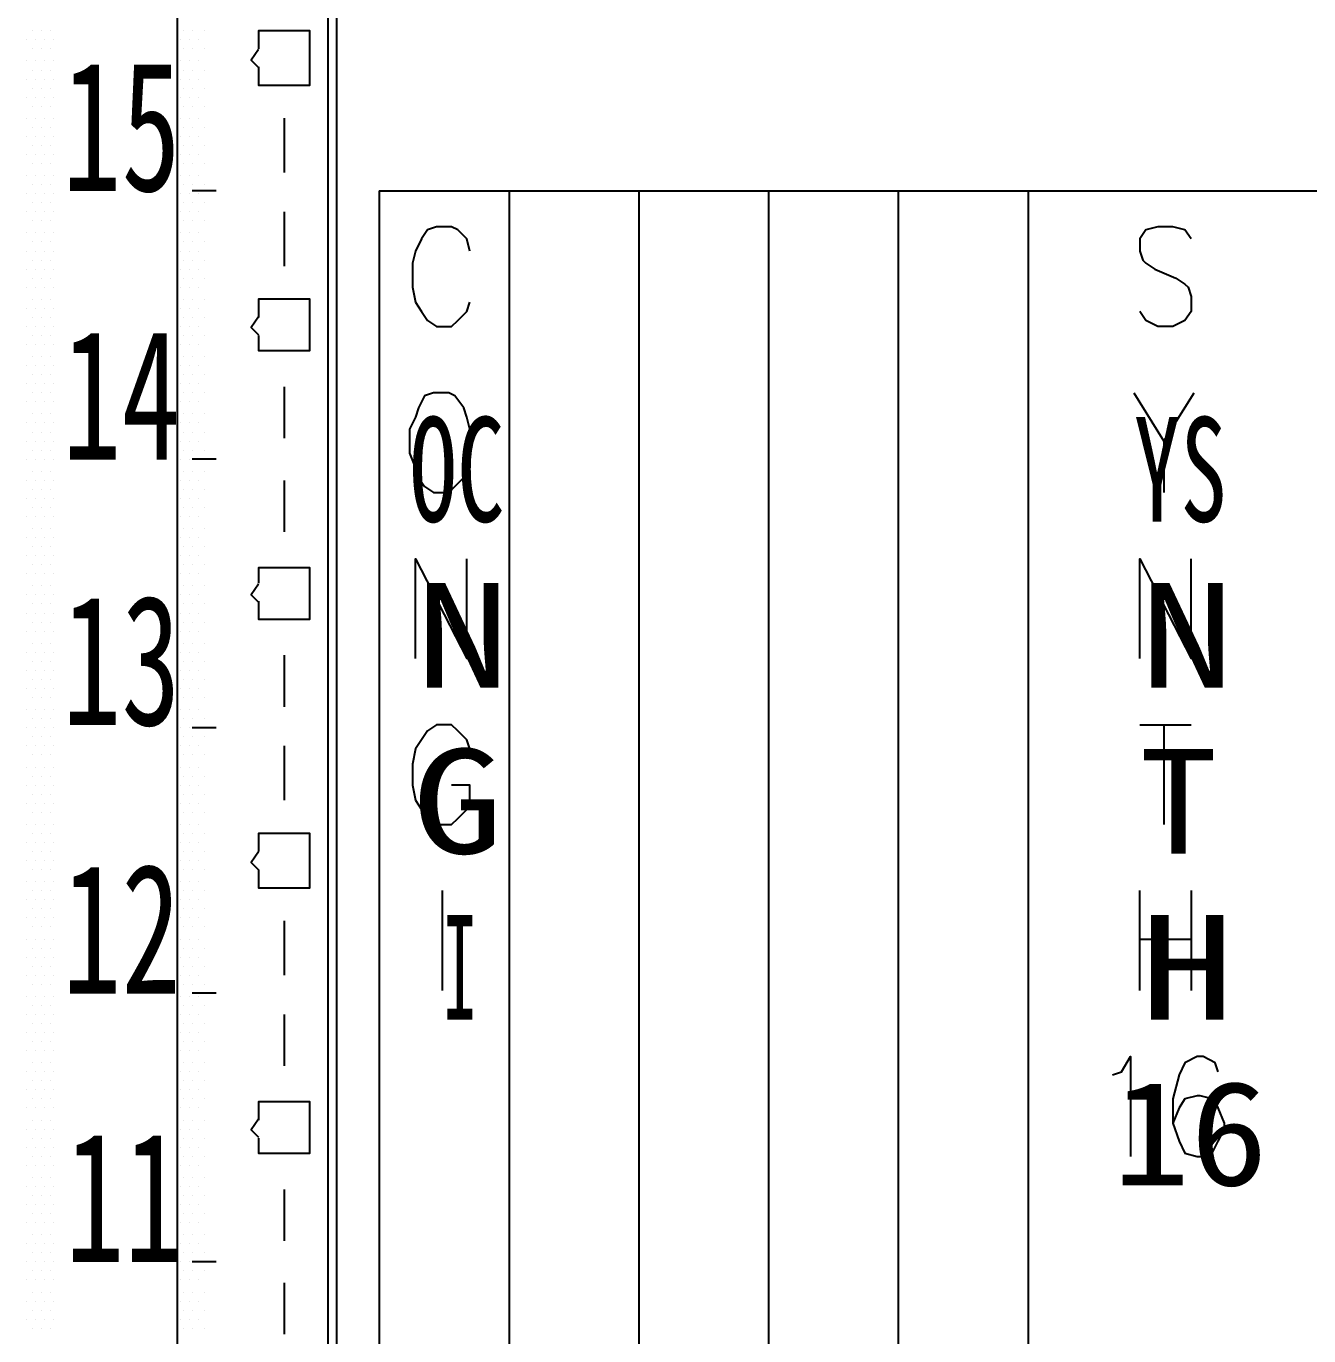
# Model space of a CAD drawing. Header units: metres. Extents: x 17 to 1264, y 17 to 859.
# Drawn here: x 242.1 to 303.3, y 252.9 to 315.4 of the extents above; entities that cross this region are included whole.
import ezdxf

# ---------------------------------------------------------------- set-up
doc = ezdxf.new("R2010")
doc.units = ezdxf.units.M
for name, color, linetype in [('LINES', 7, 'Continuous'), ('POLYLINES', 4, 'Continuous'), ('RECTS', 7, 'Continuous'), ('TEXTS', 3, 'Continuous')]:
    doc.layers.add(name, color=color, linetype=linetype)

msp = doc.modelspace()

# ---------------------------------------------------------------- linework, layer by layer
at = {"layer": 'LINES'}
for p, q in [((256.89, 128.74), (256.89, 731.23)), ((242.35, 315.22), (242.35, 315.22)), ((242.78, 315.22), (242.78, 315.22)), ((243.21, 315.22), (243.21, 315.22)), ((249.55, 315.22), (249.55, 315.22)), ((249.98, 315.22), (249.98, 315.22)), ((250.55, 315.22), (250.55, 315.22)), ((242.06, 314.78), (242.06, 314.78)), ((242.49, 314.78), (242.49, 314.78)), ((242.92, 314.78), (242.92, 314.78)), ((243.35, 314.78), (243.35, 314.78)), ((249.4, 314.78), (249.4, 314.78)), ((249.83, 314.78), (249.83, 314.78)), ((250.27, 314.78), (250.27, 314.78)), ((242.06, 313.78), (242.06, 313.78)), ((242.35, 314.35), (242.35, 314.35)), ((242.49, 313.78), (242.49, 313.78)), ((242.78, 314.35), (242.78, 314.35)), ((242.92, 313.78), (242.92, 313.78)), ((243.21, 314.35), (243.21, 314.35)), ((243.35, 313.78), (243.35, 313.78)), ((249.4, 313.78), (249.4, 313.78)), ((249.55, 314.35), (249.55, 314.35)), ((249.83, 313.78), (249.83, 313.78)), ((249.98, 314.35), (249.98, 314.35)), ((250.27, 313.78), (250.27, 313.78)), ((250.55, 314.35), (250.55, 314.35)), ((242.35, 313.34), (242.35, 313.34)), ((242.78, 313.34), (242.78, 313.34)), ((243.21, 313.34), (243.21, 313.34)), ((249.55, 313.34), (249.55, 313.34)), ((249.98, 313.34), (249.98, 313.34)), ((250.55, 313.34), (250.55, 313.34)), ((242.06, 312.91), (242.06, 312.91)), ((242.49, 312.91), (242.49, 312.91)), ((242.92, 312.91), (242.92, 312.91)), ((243.35, 312.91), (243.35, 312.91)), ((249.4, 312.91), (249.4, 312.91)), ((249.83, 312.91), (249.83, 312.91)), ((250.27, 312.91), (250.27, 312.91)), ((242.06, 312.05), (242.06, 312.05)), ((242.35, 312.48), (242.35, 312.48)), ((242.49, 312.05), (242.49, 312.05)), ((242.78, 312.48), (242.78, 312.48)), ((242.92, 312.05), (242.92, 312.05)), ((243.21, 312.48), (243.21, 312.48)), ((243.35, 312.05), (243.35, 312.05)), ((249.4, 312.05), (249.4, 312.05)), ((249.55, 312.48), (249.55, 312.48)), ((249.83, 312.05), (249.83, 312.05)), ((249.98, 312.48), (249.98, 312.48)), ((250.27, 312.05), (250.27, 312.05)), ((250.55, 312.48), (250.55, 312.48)), ((242.35, 311.62), (242.35, 311.62)), ((242.78, 311.62), (242.78, 311.62)), ((243.21, 311.62), (243.21, 311.62)), ((249.55, 311.62), (249.55, 311.62)), ((249.98, 311.62), (249.98, 311.62)), ((250.55, 311.62), (250.55, 311.62)), ((242.06, 311.04), (242.06, 311.04)), ((242.49, 311.04), (242.49, 311.04)), ((242.92, 311.04), (242.92, 311.04)), ((243.35, 311.04), (243.35, 311.04)), ((249.4, 311.04), (249.4, 311.04)), ((249.83, 311.04), (249.83, 311.04)), ((250.27, 311.04), (250.27, 311.04)), ((254.37, 311.04), (254.37, 308.45)), ((242.06, 310.18), (242.06, 310.18)), ((242.35, 310.61), (242.35, 310.61)), ((242.49, 310.18), (242.49, 310.18)), ((242.78, 310.61), (242.78, 310.61)), ((242.92, 310.18), (242.92, 310.18)), ((243.21, 310.61), (243.21, 310.61)), ((243.35, 310.18), (243.35, 310.18)), ((249.4, 310.18), (249.4, 310.18)), ((249.55, 310.61), (249.55, 310.61)), ((249.83, 310.18), (249.83, 310.18)), ((249.98, 310.61), (249.98, 310.61)), ((250.27, 310.18), (250.27, 310.18)), ((250.55, 310.61), (250.55, 310.61)), ((242.35, 309.74), (242.35, 309.74)), ((242.78, 309.74), (242.78, 309.74)), ((243.21, 309.74), (243.21, 309.74)), ((249.55, 309.74), (249.55, 309.74)), ((249.98, 309.74), (249.98, 309.74)), ((250.55, 309.74), (250.55, 309.74)), ((242.06, 309.31), (242.06, 309.31)), ((242.35, 308.88), (242.35, 308.88)), ((242.49, 309.31), (242.49, 309.31)), ((242.78, 308.88), (242.78, 308.88)), ((242.92, 309.31), (242.92, 309.31)), ((243.21, 308.88), (243.21, 308.88)), ((243.35, 309.31), (243.35, 309.31)), ((249.4, 309.31), (249.4, 309.31)), ((249.55, 308.88), (249.55, 308.88)), ((249.83, 309.31), (249.83, 309.31)), ((249.98, 308.88), (249.98, 308.88)), ((250.27, 309.31), (250.27, 309.31)), ((250.55, 308.88), (250.55, 308.88)), ((242.06, 308.3), (242.06, 308.3)), ((242.49, 308.3), (242.49, 308.3)), ((242.92, 308.3), (242.92, 308.3)), ((243.35, 308.3), (243.35, 308.3)), ((249.4, 308.3), (249.4, 308.3)), ((249.83, 308.3), (249.83, 308.3)), ((250.27, 308.3), (250.27, 308.3)), ((242.35, 307.87), (242.35, 307.87)), ((242.78, 307.87), (242.78, 307.87)), ((243.21, 307.87), (243.21, 307.87)), ((249.55, 307.87), (249.55, 307.87)), ((249.98, 307.87), (249.98, 307.87)), ((251.13, 307.58), (249.98, 307.58)), ((250.55, 307.87), (250.55, 307.87)), ((258.91, 307.58), (265.1, 307.58)), ((258.91, 307.58), (258.91, 217.44)), ((265.1, 307.58), (265.1, 217.44)), ((289.87, 307.58), (302.25, 307.58)), ((242.06, 307.44), (242.06, 307.44)), ((242.35, 307.01), (242.35, 307.01)), ((242.49, 307.44), (242.49, 307.44)), ((242.78, 307.01), (242.78, 307.01)), ((242.92, 307.44), (242.92, 307.44)), ((243.21, 307.01), (243.21, 307.01)), ((243.35, 307.44), (243.35, 307.44)), ((249.4, 307.44), (249.4, 307.44)), ((249.55, 307.01), (249.55, 307.01)), ((249.83, 307.44), (249.83, 307.44)), ((249.98, 307.01), (249.98, 307.01)), ((250.27, 307.44), (250.27, 307.44)), ((250.55, 307.01), (250.55, 307.01)), ((242.06, 306.58), (242.06, 306.58)), ((242.49, 306.58), (242.49, 306.58)), ((242.92, 306.58), (242.92, 306.58)), ((243.35, 306.58), (243.35, 306.58)), ((249.4, 306.58), (249.4, 306.58)), ((249.83, 306.58), (249.83, 306.58)), ((250.27, 306.58), (250.27, 306.58)), ((254.37, 306.58), (254.37, 303.98)), ((242.35, 306.14), (242.35, 306.14)), ((242.78, 306.14), (242.78, 306.14)), ((243.21, 306.14), (243.21, 306.14)), ((249.55, 306.14), (249.55, 306.14)), ((249.98, 306.14), (249.98, 306.14)), ((250.55, 306.14), (250.55, 306.14)), ((242.06, 305.57), (242.06, 305.57)), ((242.35, 305.14), (242.35, 305.14)), ((242.49, 305.57), (242.49, 305.57)), ((242.78, 305.14), (242.78, 305.14)), ((242.92, 305.57), (242.92, 305.57)), ((243.21, 305.14), (243.21, 305.14)), ((243.35, 305.57), (243.35, 305.57)), ((249.4, 305.57), (249.4, 305.57)), ((249.55, 305.14), (249.55, 305.14)), ((249.83, 305.57), (249.83, 305.57)), ((249.98, 305.14), (249.98, 305.14)), ((250.27, 305.57), (250.27, 305.57)), ((250.55, 305.14), (250.55, 305.14)), ((242.06, 304.7), (242.06, 304.7)), ((242.49, 304.7), (242.49, 304.7)), ((242.92, 304.7), (242.92, 304.7)), ((243.35, 304.7), (243.35, 304.7)), ((249.4, 304.7), (249.4, 304.7)), ((249.83, 304.7), (249.83, 304.7)), ((250.27, 304.7), (250.27, 304.7)), ((242.06, 303.84), (242.06, 303.84)), ((242.35, 304.27), (242.35, 304.27)), ((242.49, 303.84), (242.49, 303.84)), ((242.78, 304.27), (242.78, 304.27)), ((242.92, 303.84), (242.92, 303.84)), ((243.21, 304.27), (243.21, 304.27)), ((243.35, 303.84), (243.35, 303.84)), ((249.4, 303.84), (249.4, 303.84)), ((249.55, 304.27), (249.55, 304.27)), ((249.83, 303.84), (249.83, 303.84)), ((249.98, 304.27), (249.98, 304.27)), ((250.27, 303.84), (250.27, 303.84)), ((250.55, 304.27), (250.55, 304.27)), ((242.35, 303.41), (242.35, 303.41)), ((242.78, 303.41), (242.78, 303.41)), ((243.21, 303.41), (243.21, 303.41)), ((249.55, 303.41), (249.55, 303.41)), ((249.98, 303.41), (249.98, 303.41)), ((250.55, 303.41), (250.55, 303.41)), ((242.06, 302.98), (242.06, 302.98)), ((242.49, 302.98), (242.49, 302.98)), ((242.92, 302.98), (242.92, 302.98)), ((243.35, 302.98), (243.35, 302.98)), ((249.4, 302.98), (249.4, 302.98)), ((249.83, 302.98), (249.83, 302.98)), ((250.27, 302.98), (250.27, 302.98)), ((242.06, 301.97), (242.06, 301.97)), ((242.35, 302.4), (242.35, 302.4)), ((242.49, 301.97), (242.49, 301.97)), ((242.78, 302.4), (242.78, 302.4)), ((242.92, 301.97), (242.92, 301.97)), ((243.21, 302.4), (243.21, 302.4)), ((243.35, 301.97), (243.35, 301.97)), ((249.4, 301.97), (249.4, 301.97)), ((249.55, 302.4), (249.55, 302.4)), ((249.83, 301.97), (249.83, 301.97)), ((249.98, 302.4), (249.98, 302.4)), ((250.27, 301.97), (250.27, 301.97)), ((250.55, 302.4), (250.55, 302.4)), ((242.35, 301.54), (242.35, 301.54)), ((242.78, 301.54), (242.78, 301.54)), ((243.21, 301.54), (243.21, 301.54)), ((249.55, 301.54), (249.55, 301.54)), ((249.98, 301.54), (249.98, 301.54)), ((250.55, 301.54), (250.55, 301.54)), ((242.06, 301.1), (242.06, 301.1)), ((242.35, 300.67), (242.35, 300.67)), ((242.49, 301.1), (242.49, 301.1)), ((242.78, 300.67), (242.78, 300.67)), ((242.92, 301.1), (242.92, 301.1)), ((243.21, 300.67), (243.21, 300.67)), ((243.35, 301.1), (243.35, 301.1)), ((249.4, 301.1), (249.4, 301.1)), ((249.55, 300.67), (249.55, 300.67)), ((249.83, 301.1), (249.83, 301.1)), ((249.98, 300.67), (249.98, 300.67)), ((250.27, 301.1), (250.27, 301.1)), ((250.55, 300.67), (250.55, 300.67)), ((242.06, 300.24), (242.06, 300.24)), ((242.49, 300.24), (242.49, 300.24)), ((242.92, 300.24), (242.92, 300.24)), ((243.35, 300.24), (243.35, 300.24)), ((249.4, 300.24), (249.4, 300.24)), ((249.83, 300.24), (249.83, 300.24)), ((250.27, 300.24), (250.27, 300.24)), ((242.35, 299.66), (242.35, 299.66)), ((242.78, 299.66), (242.78, 299.66)), ((243.21, 299.66), (243.21, 299.66)), ((249.55, 299.66), (249.55, 299.66)), ((249.98, 299.66), (249.98, 299.66)), ((250.55, 299.66), (250.55, 299.66)), ((242.06, 299.23), (242.06, 299.23)), ((242.35, 298.8), (242.35, 298.8)), ((242.49, 299.23), (242.49, 299.23)), ((242.78, 298.8), (242.78, 298.8)), ((242.92, 299.23), (242.92, 299.23)), ((243.21, 298.8), (243.21, 298.8)), ((243.35, 299.23), (243.35, 299.23)), ((249.4, 299.23), (249.4, 299.23)), ((249.55, 298.8), (249.55, 298.8)), ((249.83, 299.23), (249.83, 299.23)), ((249.98, 298.8), (249.98, 298.8)), ((250.27, 299.23), (250.27, 299.23)), ((250.55, 298.8), (250.55, 298.8)), ((242.06, 298.37), (242.06, 298.37)), ((242.49, 298.37), (242.49, 298.37)), ((242.92, 298.37), (242.92, 298.37)), ((243.35, 298.37), (243.35, 298.37)), ((249.4, 298.37), (249.4, 298.37)), ((249.83, 298.37), (249.83, 298.37)), ((250.27, 298.37), (250.27, 298.37)), ((254.37, 298.22), (254.37, 295.78)), ((242.06, 297.5), (242.06, 297.5)), ((242.35, 297.94), (242.35, 297.94)), ((242.49, 297.5), (242.49, 297.5)), ((242.78, 297.94), (242.78, 297.94)), ((242.92, 297.5), (242.92, 297.5)), ((243.21, 297.94), (243.21, 297.94)), ((243.35, 297.5), (243.35, 297.5)), ((249.4, 297.5), (249.4, 297.5)), ((249.55, 297.94), (249.55, 297.94)), ((249.83, 297.5), (249.83, 297.5)), ((249.98, 297.94), (249.98, 297.94)), ((250.27, 297.5), (250.27, 297.5)), ((250.55, 297.94), (250.55, 297.94)), ((242.35, 296.93), (242.35, 296.93)), ((242.78, 296.93), (242.78, 296.93)), ((243.21, 296.93), (243.21, 296.93)), ((249.55, 296.93), (249.55, 296.93)), ((249.98, 296.93), (249.98, 296.93)), ((250.55, 296.93), (250.55, 296.93)), ((242.06, 296.5), (242.06, 296.5)), ((242.49, 296.5), (242.49, 296.5)), ((242.92, 296.5), (242.92, 296.5)), ((243.35, 296.5), (243.35, 296.5)), ((249.4, 296.5), (249.4, 296.5)), ((249.83, 296.5), (249.83, 296.5)), ((250.27, 296.5), (250.27, 296.5)), ((242.06, 295.63), (242.06, 295.63)), ((242.35, 296.06), (242.35, 296.06)), ((242.49, 295.63), (242.49, 295.63)), ((242.78, 296.06), (242.78, 296.06)), ((242.92, 295.63), (242.92, 295.63)), ((243.21, 296.06), (243.21, 296.06)), ((243.35, 295.63), (243.35, 295.63)), ((249.4, 295.63), (249.4, 295.63)), ((249.55, 296.06), (249.55, 296.06)), ((249.83, 295.63), (249.83, 295.63)), ((249.98, 296.06), (249.98, 296.06)), ((250.27, 295.63), (250.27, 295.63)), ((250.55, 296.06), (250.55, 296.06)), ((296.35, 295.63), (296.35, 293.18)), ((242.35, 295.2), (242.35, 295.2)), ((242.78, 295.2), (242.78, 295.2)), ((243.21, 295.2), (243.21, 295.2)), ((249.55, 295.2), (249.55, 295.2)), ((249.98, 295.2), (249.98, 295.2)), ((250.55, 295.2), (250.55, 295.2)), ((242.06, 294.77), (242.06, 294.77)), ((242.49, 294.77), (242.49, 294.77)), ((242.92, 294.77), (242.92, 294.77)), ((243.35, 294.77), (243.35, 294.77)), ((249.4, 294.77), (249.4, 294.77)), ((249.83, 294.77), (249.83, 294.77)), ((251.13, 294.77), (249.98, 294.77)), ((250.27, 294.77), (250.27, 294.77)), ((242.06, 293.76), (242.06, 293.76)), ((242.35, 294.19), (242.35, 294.19)), ((242.49, 293.76), (242.49, 293.76)), ((242.78, 294.19), (242.78, 294.19)), ((242.92, 293.76), (242.92, 293.76)), ((243.21, 294.19), (243.21, 294.19)), ((243.35, 293.76), (243.35, 293.76)), ((249.4, 293.76), (249.4, 293.76)), ((249.55, 294.19), (249.55, 294.19)), ((249.83, 293.76), (249.83, 293.76)), ((249.98, 294.19), (249.98, 294.19)), ((250.27, 293.76), (250.27, 293.76)), ((250.55, 294.19), (250.55, 294.19)), ((254.37, 293.76), (254.37, 291.31)), ((242.35, 293.33), (242.35, 293.33)), ((242.78, 293.33), (242.78, 293.33)), ((243.21, 293.33), (243.21, 293.33)), ((249.55, 293.33), (249.55, 293.33)), ((249.98, 293.33), (249.98, 293.33)), ((250.55, 293.33), (250.55, 293.33)), ((242.06, 292.9), (242.06, 292.9)), ((242.49, 292.9), (242.49, 292.9)), ((242.92, 292.9), (242.92, 292.9)), ((243.35, 292.9), (243.35, 292.9)), ((249.4, 292.9), (249.4, 292.9)), ((249.83, 292.9), (249.83, 292.9)), ((250.27, 292.9), (250.27, 292.9)), ((242.06, 292.03), (242.06, 292.03)), ((242.35, 292.46), (242.35, 292.46)), ((242.49, 292.03), (242.49, 292.03)), ((242.78, 292.46), (242.78, 292.46)), ((242.92, 292.03), (242.92, 292.03)), ((243.21, 292.46), (243.21, 292.46)), ((243.35, 292.03), (243.35, 292.03)), ((249.4, 292.03), (249.4, 292.03)), ((249.55, 292.46), (249.55, 292.46)), ((249.83, 292.03), (249.83, 292.03)), ((249.98, 292.46), (249.98, 292.46)), ((250.27, 292.03), (250.27, 292.03)), ((250.55, 292.46), (250.55, 292.46)), ((242.35, 291.46), (242.35, 291.46)), ((242.78, 291.46), (242.78, 291.46)), ((243.21, 291.46), (243.21, 291.46)), ((249.55, 291.46), (249.55, 291.46)), ((249.98, 291.46), (249.98, 291.46)), ((250.55, 291.46), (250.55, 291.46)), ((242.06, 291.02), (242.06, 291.02)), ((242.49, 291.02), (242.49, 291.02)), ((242.92, 291.02), (242.92, 291.02)), ((243.35, 291.02), (243.35, 291.02)), ((249.4, 291.02), (249.4, 291.02)), ((249.83, 291.02), (249.83, 291.02)), ((250.27, 291.02), (250.27, 291.02)), ((242.06, 290.16), (242.06, 290.16)), ((242.35, 290.59), (242.35, 290.59)), ((242.49, 290.16), (242.49, 290.16)), ((242.78, 290.59), (242.78, 290.59)), ((242.92, 290.16), (242.92, 290.16)), ((243.21, 290.59), (243.21, 290.59)), ((243.35, 290.16), (243.35, 290.16)), ((249.4, 290.16), (249.4, 290.16)), ((249.55, 290.59), (249.55, 290.59)), ((249.83, 290.16), (249.83, 290.16)), ((249.98, 290.59), (249.98, 290.59)), ((250.27, 290.16), (250.27, 290.16)), ((250.55, 290.59), (250.55, 290.59)), ((242.35, 289.73), (242.35, 289.73)), ((242.78, 289.73), (242.78, 289.73)), ((243.21, 289.73), (243.21, 289.73)), ((249.55, 289.73), (249.55, 289.73)), ((249.98, 289.73), (249.98, 289.73)), ((250.55, 289.73), (250.55, 289.73)), ((242.06, 289.3), (242.06, 289.3)), ((242.49, 289.3), (242.49, 289.3)), ((242.92, 289.3), (242.92, 289.3)), ((243.35, 289.3), (243.35, 289.3)), ((249.4, 289.3), (249.4, 289.3)), ((249.83, 289.3), (249.83, 289.3)), ((250.27, 289.3), (250.27, 289.3)), ((242.06, 288.29), (242.06, 288.29)), ((242.35, 288.72), (242.35, 288.72)), ((242.49, 288.29), (242.49, 288.29)), ((242.78, 288.72), (242.78, 288.72)), ((242.92, 288.29), (242.92, 288.29)), ((243.21, 288.72), (243.21, 288.72)), ((243.35, 288.29), (243.35, 288.29)), ((249.4, 288.29), (249.4, 288.29)), ((249.55, 288.72), (249.55, 288.72)), ((249.83, 288.29), (249.83, 288.29)), ((249.98, 288.72), (249.98, 288.72)), ((250.27, 288.29), (250.27, 288.29)), ((250.55, 288.72), (250.55, 288.72)), ((242.35, 287.86), (242.35, 287.86)), ((242.78, 287.86), (242.78, 287.86)), ((243.21, 287.86), (243.21, 287.86)), ((249.55, 287.86), (249.55, 287.86)), ((249.98, 287.86), (249.98, 287.86)), ((250.55, 287.86), (250.55, 287.86)), ((242.06, 287.42), (242.06, 287.42)), ((242.35, 286.99), (242.35, 286.99)), ((242.49, 287.42), (242.49, 287.42)), ((242.78, 286.99), (242.78, 286.99)), ((242.92, 287.42), (242.92, 287.42)), ((243.21, 286.99), (243.21, 286.99)), ((243.35, 287.42), (243.35, 287.42)), ((249.4, 287.42), (249.4, 287.42)), ((249.55, 286.99), (249.55, 286.99)), ((249.83, 287.42), (249.83, 287.42)), ((249.98, 286.99), (249.98, 286.99)), ((250.27, 287.42), (250.27, 287.42)), ((250.55, 286.99), (250.55, 286.99)), ((242.06, 286.56), (242.06, 286.56)), ((242.49, 286.56), (242.49, 286.56)), ((242.92, 286.56), (242.92, 286.56)), ((243.35, 286.56), (243.35, 286.56)), ((249.4, 286.56), (249.4, 286.56)), ((249.83, 286.56), (249.83, 286.56)), ((250.27, 286.56), (250.27, 286.56)), ((242.35, 285.98), (242.35, 285.98)), ((242.78, 285.98), (242.78, 285.98)), ((243.21, 285.98), (243.21, 285.98)), ((249.55, 285.98), (249.55, 285.98)), ((249.98, 285.98), (249.98, 285.98)), ((250.55, 285.98), (250.55, 285.98)), ((242.06, 285.55), (242.06, 285.55)), ((242.35, 285.12), (242.35, 285.12)), ((242.49, 285.55), (242.49, 285.55)), ((242.78, 285.12), (242.78, 285.12)), ((242.92, 285.55), (242.92, 285.55)), ((243.21, 285.12), (243.21, 285.12)), ((243.35, 285.55), (243.35, 285.55)), ((249.4, 285.55), (249.4, 285.55)), ((249.55, 285.12), (249.55, 285.12)), ((249.83, 285.55), (249.83, 285.55)), ((249.98, 285.12), (249.98, 285.12)), ((250.27, 285.55), (250.27, 285.55)), ((250.55, 285.12), (250.55, 285.12)), ((254.37, 285.41), (254.37, 282.96)), ((242.06, 284.69), (242.06, 284.69)), ((242.49, 284.69), (242.49, 284.69)), ((242.92, 284.69), (242.92, 284.69)), ((243.35, 284.69), (243.35, 284.69)), ((249.4, 284.69), (249.4, 284.69)), ((249.83, 284.69), (249.83, 284.69)), ((250.27, 284.69), (250.27, 284.69)), ((242.06, 283.82), (242.06, 283.82)), ((242.35, 284.26), (242.35, 284.26)), ((242.49, 283.82), (242.49, 283.82)), ((242.78, 284.26), (242.78, 284.26)), ((242.92, 283.82), (242.92, 283.82)), ((243.21, 284.26), (243.21, 284.26)), ((243.35, 283.82), (243.35, 283.82)), ((249.4, 283.82), (249.4, 283.82)), ((249.55, 284.26), (249.55, 284.26)), ((249.83, 283.82), (249.83, 283.82)), ((249.98, 284.26), (249.98, 284.26)), ((250.27, 283.82), (250.27, 283.82)), ((250.55, 284.26), (250.55, 284.26)), ((242.35, 283.39), (242.35, 283.39)), ((242.78, 283.39), (242.78, 283.39)), ((243.21, 283.39), (243.21, 283.39)), ((249.55, 283.39), (249.55, 283.39)), ((249.98, 283.39), (249.98, 283.39)), ((250.55, 283.39), (250.55, 283.39)), ((242.06, 282.82), (242.06, 282.82)), ((242.49, 282.82), (242.49, 282.82)), ((242.92, 282.82), (242.92, 282.82)), ((243.35, 282.82), (243.35, 282.82)), ((249.4, 282.82), (249.4, 282.82)), ((249.83, 282.82), (249.83, 282.82)), ((250.27, 282.82), (250.27, 282.82)), ((242.06, 281.95), (242.06, 281.95)), ((242.35, 282.38), (242.35, 282.38)), ((242.49, 281.95), (242.49, 281.95)), ((242.78, 282.38), (242.78, 282.38)), ((242.92, 281.95), (242.92, 281.95)), ((243.21, 282.38), (243.21, 282.38)), ((243.35, 281.95), (243.35, 281.95)), ((249.4, 281.95), (249.4, 281.95)), ((249.55, 282.38), (249.55, 282.38)), ((249.83, 281.95), (249.83, 281.95)), ((249.98, 282.38), (249.98, 282.38)), ((251.13, 281.95), (249.98, 281.95)), ((250.27, 281.95), (250.27, 281.95)), ((250.55, 282.38), (250.55, 282.38)), ((295.19, 282.1), (297.64, 282.1)), ((296.35, 282.1), (296.35, 277.34)), ((242.35, 281.52), (242.35, 281.52)), ((242.78, 281.52), (242.78, 281.52)), ((243.21, 281.52), (243.21, 281.52)), ((249.55, 281.52), (249.55, 281.52)), ((249.98, 281.52), (249.98, 281.52)), ((250.55, 281.52), (250.55, 281.52)), ((242.06, 281.09), (242.06, 281.09)), ((242.35, 280.66), (242.35, 280.66)), ((242.49, 281.09), (242.49, 281.09)), ((242.78, 280.66), (242.78, 280.66)), ((242.92, 281.09), (242.92, 281.09)), ((243.21, 280.66), (243.21, 280.66)), ((243.35, 281.09), (243.35, 281.09)), ((249.4, 281.09), (249.4, 281.09)), ((249.55, 280.66), (249.55, 280.66)), ((249.83, 281.09), (249.83, 281.09)), ((249.98, 280.66), (249.98, 280.66)), ((250.27, 281.09), (250.27, 281.09)), ((250.55, 280.66), (250.55, 280.66)), ((254.37, 281.09), (254.37, 278.5)), ((242.06, 280.08), (242.06, 280.08)), ((242.49, 280.08), (242.49, 280.08)), ((242.92, 280.08), (242.92, 280.08)), ((243.35, 280.08), (243.35, 280.08)), ((249.4, 280.08), (249.4, 280.08)), ((249.83, 280.08), (249.83, 280.08)), ((250.27, 280.08), (250.27, 280.08)), ((242.35, 279.65), (242.35, 279.65)), ((242.78, 279.65), (242.78, 279.65)), ((243.21, 279.65), (243.21, 279.65)), ((249.55, 279.65), (249.55, 279.65)), ((249.98, 279.65), (249.98, 279.65)), ((250.55, 279.65), (250.55, 279.65)), ((242.06, 279.22), (242.06, 279.22)), ((242.35, 278.78), (242.35, 278.78)), ((242.49, 279.22), (242.49, 279.22)), ((242.78, 278.78), (242.78, 278.78)), ((242.92, 279.22), (242.92, 279.22)), ((243.21, 278.78), (243.21, 278.78)), ((243.35, 279.22), (243.35, 279.22)), ((249.4, 279.22), (249.4, 279.22)), ((249.55, 278.78), (249.55, 278.78)), ((249.83, 279.22), (249.83, 279.22)), ((249.98, 278.78), (249.98, 278.78)), ((250.27, 279.22), (250.27, 279.22)), ((250.55, 278.78), (250.55, 278.78)), ((242.06, 278.35), (242.06, 278.35)), ((242.49, 278.35), (242.49, 278.35)), ((242.92, 278.35), (242.92, 278.35)), ((243.35, 278.35), (243.35, 278.35)), ((249.4, 278.35), (249.4, 278.35)), ((249.83, 278.35), (249.83, 278.35)), ((250.27, 278.35), (250.27, 278.35)), ((242.35, 277.92), (242.35, 277.92)), ((242.78, 277.92), (242.78, 277.92)), ((243.21, 277.92), (243.21, 277.92)), ((249.55, 277.92), (249.55, 277.92)), ((249.98, 277.92), (249.98, 277.92)), ((250.55, 277.92), (250.55, 277.92)), ((242.06, 277.34), (242.06, 277.34)), ((242.35, 276.91), (242.35, 276.91)), ((242.49, 277.34), (242.49, 277.34)), ((242.78, 276.91), (242.78, 276.91)), ((242.92, 277.34), (242.92, 277.34)), ((243.21, 276.91), (243.21, 276.91)), ((243.35, 277.34), (243.35, 277.34)), ((249.4, 277.34), (249.4, 277.34)), ((249.55, 276.91), (249.55, 276.91)), ((249.83, 277.34), (249.83, 277.34)), ((249.98, 276.91), (249.98, 276.91)), ((250.27, 277.34), (250.27, 277.34)), ((250.55, 276.91), (250.55, 276.91)), ((242.06, 276.48), (242.06, 276.48)), ((242.49, 276.48), (242.49, 276.48)), ((242.92, 276.48), (242.92, 276.48)), ((243.35, 276.48), (243.35, 276.48)), ((249.4, 276.48), (249.4, 276.48)), ((249.83, 276.48), (249.83, 276.48)), ((250.27, 276.48), (250.27, 276.48)), ((242.35, 276.05), (242.35, 276.05)), ((242.78, 276.05), (242.78, 276.05)), ((243.21, 276.05), (243.21, 276.05)), ((249.55, 276.05), (249.55, 276.05)), ((249.98, 276.05), (249.98, 276.05)), ((250.55, 276.05), (250.55, 276.05)), ((242.06, 275.62), (242.06, 275.62)), ((242.35, 275.18), (242.35, 275.18)), ((242.49, 275.62), (242.49, 275.62)), ((242.78, 275.18), (242.78, 275.18)), ((242.92, 275.62), (242.92, 275.62)), ((243.21, 275.18), (243.21, 275.18)), ((243.35, 275.62), (243.35, 275.62)), ((249.4, 275.62), (249.4, 275.62)), ((249.55, 275.18), (249.55, 275.18)), ((249.83, 275.62), (249.83, 275.62)), ((249.98, 275.18), (249.98, 275.18)), ((250.27, 275.62), (250.27, 275.62)), ((250.55, 275.18), (250.55, 275.18)), ((242.06, 274.61), (242.06, 274.61)), ((242.49, 274.61), (242.49, 274.61)), ((242.92, 274.61), (242.92, 274.61)), ((243.35, 274.61), (243.35, 274.61)), ((249.4, 274.61), (249.4, 274.61)), ((249.83, 274.61), (249.83, 274.61)), ((250.27, 274.61), (250.27, 274.61)), ((242.35, 274.18), (242.35, 274.18)), ((242.78, 274.18), (242.78, 274.18)), ((243.21, 274.18), (243.21, 274.18)), ((249.55, 274.18), (249.55, 274.18)), ((249.98, 274.18), (249.98, 274.18)), ((250.55, 274.18), (250.55, 274.18)), ((261.93, 269.42), (261.93, 274.18)), ((295.19, 269.42), (295.19, 274.18)), ((297.64, 274.18), (297.64, 269.42)), ((242.06, 273.74), (242.06, 273.74)), ((242.35, 273.31), (242.35, 273.31)), ((242.49, 273.74), (242.49, 273.74)), ((242.78, 273.31), (242.78, 273.31)), ((242.92, 273.74), (242.92, 273.74)), ((243.21, 273.31), (243.21, 273.31)), ((243.35, 273.74), (243.35, 273.74)), ((249.4, 273.74), (249.4, 273.74)), ((249.55, 273.31), (249.55, 273.31)), ((249.83, 273.74), (249.83, 273.74)), ((249.98, 273.31), (249.98, 273.31)), ((250.27, 273.74), (250.27, 273.74)), ((250.55, 273.31), (250.55, 273.31)), ((242.06, 272.88), (242.06, 272.88)), ((242.49, 272.88), (242.49, 272.88)), ((242.92, 272.88), (242.92, 272.88)), ((243.35, 272.88), (243.35, 272.88)), ((249.4, 272.88), (249.4, 272.88)), ((249.83, 272.88), (249.83, 272.88)), ((250.27, 272.88), (250.27, 272.88)), ((254.37, 272.74), (254.37, 270.14)), ((242.35, 272.45), (242.35, 272.45)), ((242.78, 272.45), (242.78, 272.45)), ((243.21, 272.45), (243.21, 272.45)), ((249.55, 272.45), (249.55, 272.45)), ((249.98, 272.45), (249.98, 272.45)), ((250.55, 272.45), (250.55, 272.45)), ((242.06, 271.87), (242.06, 271.87)), ((242.35, 271.44), (242.35, 271.44)), ((242.49, 271.87), (242.49, 271.87)), ((242.78, 271.44), (242.78, 271.44)), ((242.92, 271.87), (242.92, 271.87)), ((243.21, 271.44), (243.21, 271.44)), ((243.35, 271.87), (243.35, 271.87)), ((249.4, 271.87), (249.4, 271.87)), ((249.55, 271.44), (249.55, 271.44)), ((249.83, 271.87), (249.83, 271.87)), ((249.98, 271.44), (249.98, 271.44)), ((250.27, 271.87), (250.27, 271.87)), ((250.55, 271.44), (250.55, 271.44)), ((295.19, 271.87), (297.64, 271.87)), ((242.06, 271.01), (242.06, 271.01)), ((242.49, 271.01), (242.49, 271.01)), ((242.92, 271.01), (242.92, 271.01)), ((243.35, 271.01), (243.35, 271.01)), ((249.4, 271.01), (249.4, 271.01)), ((249.83, 271.01), (249.83, 271.01)), ((250.27, 271.01), (250.27, 271.01)), ((242.06, 270.14), (242.06, 270.14)), ((242.35, 270.58), (242.35, 270.58)), ((242.49, 270.14), (242.49, 270.14)), ((242.78, 270.58), (242.78, 270.58)), ((242.92, 270.14), (242.92, 270.14)), ((243.21, 270.58), (243.21, 270.58)), ((243.35, 270.14), (243.35, 270.14)), ((249.4, 270.14), (249.4, 270.14)), ((249.55, 270.58), (249.55, 270.58)), ((249.83, 270.14), (249.83, 270.14)), ((249.98, 270.58), (249.98, 270.58)), ((250.27, 270.14), (250.27, 270.14)), ((250.55, 270.58), (250.55, 270.58)), ((242.35, 269.71), (242.35, 269.71)), ((242.78, 269.71), (242.78, 269.71)), ((243.21, 269.71), (243.21, 269.71)), ((249.55, 269.71), (249.55, 269.71)), ((249.98, 269.71), (249.98, 269.71)), ((250.55, 269.71), (250.55, 269.71)), ((242.06, 269.14), (242.06, 269.14)), ((242.49, 269.14), (242.49, 269.14)), ((242.92, 269.14), (242.92, 269.14)), ((243.35, 269.14), (243.35, 269.14)), ((249.4, 269.14), (249.4, 269.14)), ((249.83, 269.14), (249.83, 269.14)), ((251.13, 269.28), (249.98, 269.28)), ((250.27, 269.14), (250.27, 269.14)), ((242.06, 268.27), (242.06, 268.27)), ((242.35, 268.7), (242.35, 268.7)), ((242.49, 268.27), (242.49, 268.27)), ((242.78, 268.7), (242.78, 268.7)), ((242.92, 268.27), (242.92, 268.27)), ((243.21, 268.7), (243.21, 268.7)), ((243.35, 268.27), (243.35, 268.27)), ((249.4, 268.27), (249.4, 268.27)), ((249.55, 268.7), (249.55, 268.7)), ((249.83, 268.27), (249.83, 268.27)), ((249.98, 268.7), (249.98, 268.7)), ((250.27, 268.27), (250.27, 268.27)), ((250.55, 268.7), (250.55, 268.7)), ((254.37, 268.27), (254.37, 265.82)), ((242.35, 267.84), (242.35, 267.84)), ((242.78, 267.84), (242.78, 267.84)), ((243.21, 267.84), (243.21, 267.84)), ((249.55, 267.84), (249.55, 267.84)), ((249.98, 267.84), (249.98, 267.84)), ((250.55, 267.84), (250.55, 267.84)), ((242.06, 267.41), (242.06, 267.41)), ((242.35, 266.98), (242.35, 266.98)), ((242.49, 267.41), (242.49, 267.41)), ((242.78, 266.98), (242.78, 266.98)), ((242.92, 267.41), (242.92, 267.41)), ((243.21, 266.98), (243.21, 266.98)), ((243.35, 267.41), (243.35, 267.41)), ((249.4, 267.41), (249.4, 267.41)), ((249.55, 266.98), (249.55, 266.98)), ((249.83, 267.41), (249.83, 267.41)), ((249.98, 266.98), (249.98, 266.98)), ((250.27, 267.41), (250.27, 267.41)), ((250.55, 266.98), (250.55, 266.98)), ((242.06, 266.54), (242.06, 266.54)), ((242.49, 266.54), (242.49, 266.54)), ((242.92, 266.54), (242.92, 266.54)), ((243.35, 266.54), (243.35, 266.54)), ((249.4, 266.54), (249.4, 266.54)), ((249.83, 266.54), (249.83, 266.54)), ((250.27, 266.54), (250.27, 266.54)), ((242.35, 265.97), (242.35, 265.97)), ((242.78, 265.97), (242.78, 265.97)), ((243.21, 265.97), (243.21, 265.97)), ((249.55, 265.97), (249.55, 265.97)), ((249.98, 265.97), (249.98, 265.97)), ((250.55, 265.97), (250.55, 265.97)), ((242.06, 265.54), (242.06, 265.54)), ((242.35, 265.1), (242.35, 265.1)), ((242.49, 265.54), (242.49, 265.54)), ((242.78, 265.1), (242.78, 265.1)), ((242.92, 265.54), (242.92, 265.54)), ((243.21, 265.1), (243.21, 265.1)), ((243.35, 265.54), (243.35, 265.54)), ((249.4, 265.54), (249.4, 265.54)), ((249.55, 265.1), (249.55, 265.1)), ((249.83, 265.54), (249.83, 265.54)), ((249.98, 265.1), (249.98, 265.1)), ((250.27, 265.54), (250.27, 265.54)), ((250.55, 265.1), (250.55, 265.1)), ((242.06, 264.67), (242.06, 264.67)), ((242.49, 264.67), (242.49, 264.67)), ((242.92, 264.67), (242.92, 264.67)), ((243.35, 264.67), (243.35, 264.67)), ((249.4, 264.67), (249.4, 264.67)), ((249.83, 264.67), (249.83, 264.67)), ((250.27, 264.67), (250.27, 264.67)), ((242.06, 263.81), (242.06, 263.81)), ((242.35, 264.24), (242.35, 264.24)), ((242.49, 263.81), (242.49, 263.81)), ((242.78, 264.24), (242.78, 264.24)), ((242.92, 263.81), (242.92, 263.81)), ((243.21, 264.24), (243.21, 264.24)), ((243.35, 263.81), (243.35, 263.81)), ((249.4, 263.81), (249.4, 263.81)), ((249.55, 264.24), (249.55, 264.24)), ((249.83, 263.81), (249.83, 263.81)), ((249.98, 264.24), (249.98, 264.24)), ((250.27, 263.81), (250.27, 263.81)), ((250.55, 264.24), (250.55, 264.24)), ((242.35, 263.23), (242.35, 263.23)), ((242.78, 263.23), (242.78, 263.23)), ((243.21, 263.23), (243.21, 263.23)), ((249.55, 263.23), (249.55, 263.23)), ((249.98, 263.23), (249.98, 263.23)), ((250.55, 263.23), (250.55, 263.23)), ((242.06, 262.8), (242.06, 262.8)), ((242.49, 262.8), (242.49, 262.8)), ((242.92, 262.8), (242.92, 262.8)), ((243.35, 262.8), (243.35, 262.8)), ((249.4, 262.8), (249.4, 262.8)), ((249.83, 262.8), (249.83, 262.8)), ((250.27, 262.8), (250.27, 262.8)), ((242.06, 261.94), (242.06, 261.94)), ((242.35, 262.37), (242.35, 262.37)), ((242.49, 261.94), (242.49, 261.94)), ((242.78, 262.37), (242.78, 262.37)), ((242.92, 261.94), (242.92, 261.94)), ((243.21, 262.37), (243.21, 262.37)), ((243.35, 261.94), (243.35, 261.94)), ((249.4, 261.94), (249.4, 261.94)), ((249.55, 262.37), (249.55, 262.37)), ((249.83, 261.94), (249.83, 261.94)), ((249.98, 262.37), (249.98, 262.37)), ((250.27, 261.94), (250.27, 261.94)), ((250.55, 262.37), (250.55, 262.37)), ((242.35, 261.5), (242.35, 261.5)), ((242.78, 261.5), (242.78, 261.5)), ((243.21, 261.5), (243.21, 261.5)), ((249.55, 261.5), (249.55, 261.5)), ((249.98, 261.5), (249.98, 261.5)), ((250.55, 261.5), (250.55, 261.5)), ((242.06, 261.07), (242.06, 261.07)), ((242.49, 261.07), (242.49, 261.07)), ((242.92, 261.07), (242.92, 261.07)), ((243.35, 261.07), (243.35, 261.07)), ((249.4, 261.07), (249.4, 261.07)), ((249.83, 261.07), (249.83, 261.07)), ((250.27, 261.07), (250.27, 261.07)), ((242.06, 260.06), (242.06, 260.06)), ((242.35, 260.5), (242.35, 260.5)), ((242.49, 260.06), (242.49, 260.06)), ((242.78, 260.5), (242.78, 260.5)), ((242.92, 260.06), (242.92, 260.06)), ((243.21, 260.5), (243.21, 260.5)), ((243.35, 260.06), (243.35, 260.06)), ((249.4, 260.06), (249.4, 260.06)), ((249.55, 260.5), (249.55, 260.5)), ((249.83, 260.06), (249.83, 260.06)), ((249.98, 260.5), (249.98, 260.5)), ((250.27, 260.06), (250.27, 260.06)), ((250.55, 260.5), (250.55, 260.5)), ((242.35, 259.63), (242.35, 259.63)), ((242.78, 259.63), (242.78, 259.63)), ((243.21, 259.63), (243.21, 259.63)), ((249.55, 259.63), (249.55, 259.63)), ((249.98, 259.63), (249.98, 259.63)), ((250.55, 259.63), (250.55, 259.63)), ((254.37, 259.92), (254.37, 257.47)), ((242.06, 259.2), (242.06, 259.2)), ((242.35, 258.77), (242.35, 258.77)), ((242.49, 259.2), (242.49, 259.2)), ((242.78, 258.77), (242.78, 258.77)), ((242.92, 259.2), (242.92, 259.2)), ((243.21, 258.77), (243.21, 258.77)), ((243.35, 259.2), (243.35, 259.2)), ((249.4, 259.2), (249.4, 259.2)), ((249.55, 258.77), (249.55, 258.77)), ((249.83, 259.2), (249.83, 259.2)), ((249.98, 258.77), (249.98, 258.77)), ((250.27, 259.2), (250.27, 259.2)), ((250.55, 258.77), (250.55, 258.77)), ((242.06, 258.34), (242.06, 258.34)), ((242.49, 258.34), (242.49, 258.34)), ((242.92, 258.34), (242.92, 258.34)), ((243.35, 258.34), (243.35, 258.34)), ((249.4, 258.34), (249.4, 258.34)), ((249.83, 258.34), (249.83, 258.34)), ((250.27, 258.34), (250.27, 258.34)), ((242.35, 257.76), (242.35, 257.76)), ((242.78, 257.76), (242.78, 257.76)), ((243.21, 257.76), (243.21, 257.76)), ((249.55, 257.76), (249.55, 257.76)), ((249.98, 257.76), (249.98, 257.76)), ((250.55, 257.76), (250.55, 257.76)), ((242.06, 257.33), (242.06, 257.33)), ((242.35, 256.9), (242.35, 256.9)), ((242.49, 257.33), (242.49, 257.33)), ((242.78, 256.9), (242.78, 256.9)), ((242.92, 257.33), (242.92, 257.33)), ((243.21, 256.9), (243.21, 256.9)), ((243.35, 257.33), (243.35, 257.33)), ((249.4, 257.33), (249.4, 257.33)), ((249.55, 256.9), (249.55, 256.9)), ((249.83, 257.33), (249.83, 257.33)), ((249.98, 256.9), (249.98, 256.9)), ((250.27, 257.33), (250.27, 257.33)), ((250.55, 256.9), (250.55, 256.9)), ((242.06, 256.46), (242.06, 256.46)), ((242.49, 256.46), (242.49, 256.46)), ((242.92, 256.46), (242.92, 256.46)), ((243.35, 256.46), (243.35, 256.46)), ((249.4, 256.46), (249.4, 256.46)), ((249.83, 256.46), (249.83, 256.46)), ((251.13, 256.46), (249.98, 256.46)), ((250.27, 256.46), (250.27, 256.46)), ((242.35, 256.03), (242.35, 256.03)), ((242.78, 256.03), (242.78, 256.03)), ((243.21, 256.03), (243.21, 256.03)), ((249.55, 256.03), (249.55, 256.03)), ((249.98, 256.03), (249.98, 256.03)), ((250.55, 256.03), (250.55, 256.03)), ((242.06, 255.6), (242.06, 255.6)), ((242.35, 255.02), (242.35, 255.02)), ((242.49, 255.6), (242.49, 255.6)), ((242.78, 255.02), (242.78, 255.02)), ((242.92, 255.6), (242.92, 255.6)), ((243.21, 255.02), (243.21, 255.02)), ((243.35, 255.6), (243.35, 255.6)), ((249.4, 255.6), (249.4, 255.6)), ((249.55, 255.02), (249.55, 255.02)), ((249.83, 255.6), (249.83, 255.6)), ((249.98, 255.02), (249.98, 255.02)), ((250.27, 255.6), (250.27, 255.6)), ((250.55, 255.02), (250.55, 255.02)), ((254.37, 255.46), (254.37, 253.01)), ((242.06, 254.59), (242.06, 254.59)), ((242.49, 254.59), (242.49, 254.59)), ((242.92, 254.59), (242.92, 254.59)), ((243.35, 254.59), (243.35, 254.59)), ((249.4, 254.59), (249.4, 254.59)), ((249.83, 254.59), (249.83, 254.59)), ((250.27, 254.59), (250.27, 254.59)), ((242.35, 254.16), (242.35, 254.16)), ((242.78, 254.16), (242.78, 254.16)), ((243.21, 254.16), (243.21, 254.16)), ((249.55, 254.16), (249.55, 254.16)), ((249.98, 254.16), (249.98, 254.16)), ((250.55, 254.16), (250.55, 254.16)), ((242.06, 253.73), (242.06, 253.73)), ((242.35, 253.3), (242.35, 253.3)), ((242.49, 253.73), (242.49, 253.73)), ((242.78, 253.3), (242.78, 253.3)), ((242.92, 253.73), (242.92, 253.73)), ((243.21, 253.3), (243.21, 253.3)), ((243.35, 253.73), (243.35, 253.73)), ((249.4, 253.73), (249.4, 253.73)), ((249.55, 253.3), (249.55, 253.3)), ((249.83, 253.73), (249.83, 253.73)), ((249.98, 253.3), (249.98, 253.3)), ((250.27, 253.73), (250.27, 253.73)), ((250.55, 253.3), (250.55, 253.3))]:
    msp.add_line(p, q, dxfattribs=at)
at = {"layer": 'POLYLINES'}
for points in [[(249.26, 731.23), (249.26, 587.66), (249.26, 128.74)], [(256.46, 713.81), (256.46, 573.12), (256.46, 128.74)], [(253.15, 313.49), (253.15, 312.62), (255.59, 312.62), (255.59, 315.22), (253.15, 315.22), (253.15, 314.35)], [(253.14, 314.33), (252.79, 313.82), (253.14, 313.47)], [(263.23, 304.7), (263.08, 305.28), (262.65, 305.71), (262.36, 305.86), (261.64, 305.86), (261.21, 305.71), (260.92, 305.28), (260.63, 304.7), (260.49, 304.13), (260.49, 302.98), (260.63, 302.26), (260.92, 301.82), (261.21, 301.39), (261.64, 301.1), (262.36, 301.1), (262.65, 301.39), (263.08, 301.82), (263.23, 302.26)], [(297.64, 305.28), (297.35, 305.71), (296.78, 305.86), (296.06, 305.86), (295.48, 305.71), (295.19, 305.28), (295.19, 304.7), (295.34, 304.27), (295.48, 304.13), (295.91, 303.84), (296.92, 303.41), (297.35, 303.12), (297.5, 302.98), (297.64, 302.54), (297.64, 301.82), (297.35, 301.39), (296.78, 301.1), (296.06, 301.1), (295.48, 301.39), (295.19, 301.82)], [(253.15, 300.67), (253.15, 299.95), (255.59, 299.95), (255.59, 302.4), (253.15, 302.4), (253.15, 301.54)], [(253.14, 301.56), (252.79, 301.06), (253.14, 300.7)], [(261.5, 297.94), (261.07, 297.79), (260.78, 297.22), (260.63, 296.78), (260.35, 296.21), (260.35, 295.06), (260.63, 294.34), (260.78, 293.9), (261.07, 293.47), (261.5, 293.18), (262.22, 293.18), (262.51, 293.47), (262.94, 293.9), (263.08, 294.34), (263.23, 295.06), (263.23, 296.21), (263.08, 296.78), (262.94, 297.22), (262.51, 297.79), (262.22, 297.94), (261.5, 297.94)], [(294.91, 297.94), (296.35, 295.63), (297.79, 297.94)], [(260.63, 285.26), (260.63, 290.02), (263.08, 285.26), (263.08, 290.02)], [(295.19, 285.26), (295.19, 290.02), (297.64, 285.26), (297.64, 290.02)], [(253.15, 288), (253.15, 287.14), (255.59, 287.14), (255.59, 289.58), (253.15, 289.58), (253.15, 288.86)], [(253.14, 288.8), (252.79, 288.3), (253.14, 287.94)], [(263.23, 280.94), (263.08, 281.38), (262.65, 281.81), (262.36, 282.1), (261.64, 282.1), (261.21, 281.81), (260.92, 281.38), (260.63, 280.94), (260.49, 280.22), (260.49, 279.22), (260.63, 278.5), (260.92, 278.06), (261.21, 277.63), (261.64, 277.34), (262.36, 277.34), (262.65, 277.63), (263.08, 278.06), (263.23, 278.5), (263.23, 279.22), (262.36, 279.22)], [(253.15, 275.18), (253.15, 274.32), (255.59, 274.32), (255.59, 276.91), (253.15, 276.91), (253.15, 276.05)], [(253.14, 276.03), (252.79, 275.53), (253.14, 275.17)], [(293.9, 265.39), (294.33, 265.54), (294.76, 266.26), (294.76, 261.5)], [(298.94, 265.54), (298.79, 265.97), (298.22, 266.26), (297.93, 266.26), (297.35, 265.97), (297.07, 265.39), (296.78, 264.24), (296.78, 263.09), (297.07, 262.22), (297.35, 261.65), (297.93, 261.5), (298.07, 261.5), (298.65, 261.65), (298.94, 262.22), (299.23, 262.8), (299.23, 263.09), (298.94, 263.81), (298.65, 264.24), (298.07, 264.38), (297.93, 264.38), (297.35, 264.24), (297.07, 263.81), (296.78, 263.09)], [(253.15, 262.37), (253.15, 261.65), (255.59, 261.65), (255.59, 264.1), (253.15, 264.1), (253.15, 263.23)], [(253.14, 263.27), (252.79, 262.77), (253.14, 262.41)]]:
    msp.add_lwpolyline(points, dxfattribs=at)
at = {"layer": 'RECTS'}
for points in [[(265.1, 307.58), (271.29, 307.58), (271.29, 217.44), (265.1, 217.44)], [(271.29, 307.58), (277.48, 307.58), (277.48, 217.44), (271.29, 217.44)], [(277.48, 307.58), (283.67, 307.58), (283.67, 217.44), (277.48, 217.44)], [(283.67, 307.58), (289.87, 307.58), (289.87, 217.44), (283.67, 217.44)], [(302.25, 307.58), (314.63, 307.58), (314.63, 217.44), (302.25, 217.44)]]:
    msp.add_lwpolyline(points, dxfattribs=at)

# ---------------------------------------------------------------- texts
at = {"layer": 'TEXTS'}
for s, height, width, p in [('15', 6.21, 0.666667, (243.79, 307.57)), ('14', 6.21, 0.666667, (243.79, 294.75)), ('OC', 4.99, 0.666728, (260.35, 291.79)), ('YS', 4.99, 0.654127, (294.91, 291.79)), ('N', 4.99, 1.332859, (260.63, 283.87)), ('N', 4.99, 1.332859, (295.19, 283.87)), ('13', 6.21, 0.666667, (243.79, 282.08)), ('G', 4.99, 1.272844, (260.49, 275.95)), ('T', 4.99, 1.09106, (295.19, 275.95)), ('12', 6.21, 0.666667, (243.79, 269.26)), ('I', 4.99, 0.485082, (261.93, 268.03)), ('H', 4.99, 1.332859, (295.19, 268.03)), ('16', 4.99, 1.090475, (293.9, 260.11)), ('11', 6.21, 0.666667, (243.93, 256.45))]:
    msp.add_text(s, height=height, dxfattribs=dict(at, width=width)).set_placement(p)

doc.saveas('drawing.dxf')
